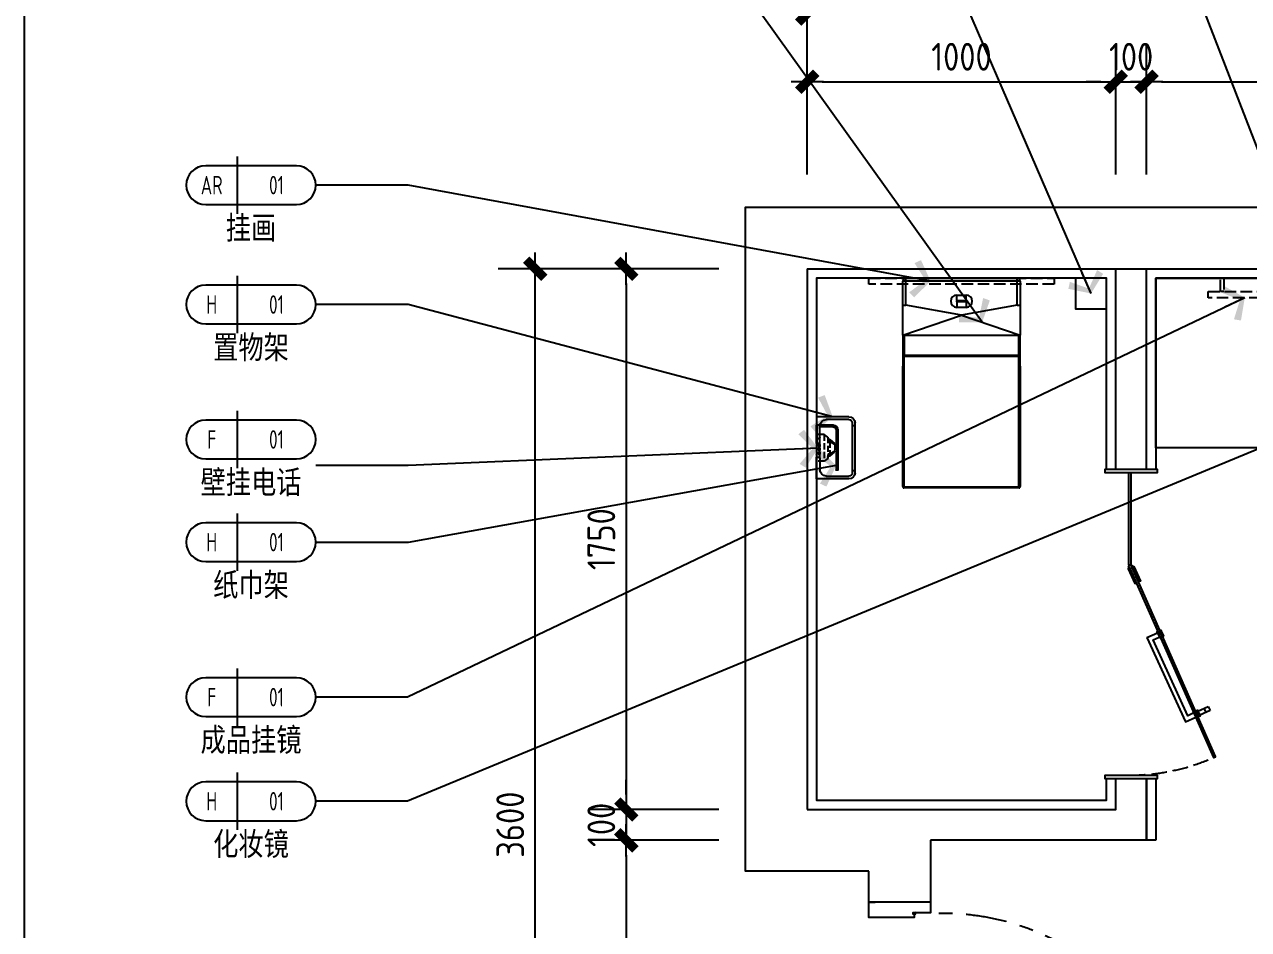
# Model space of a CAD drawing. Extents: x 220391 to 385981, y 332279 to 483868.
# Drawn here: x 243996 to 247964, y 448230 to 451162 of the extents above; entities that cross this region are included whole.
import ezdxf
from ezdxf.enums import TextEntityAlignment as Align

# ---------------------------------------------------------------- set-up
doc = ezdxf.new("R2010")
doc.units = 0
doc.header["$MEASUREMENT"] = 0
for name, pattern in [('DASH', [0.35, 0.25, -0.1]), ('DOM-虚线', [0.35, 0.25, -0.1]), ('DOM-门开启线', [0.666666, 0.333333, -0.111111, 0.111111, -0.111111]), ('家具平面底图$0$DOM-虚线', [0.35, 0.25, -0.1])]:
    doc.linetypes.add(name, pattern=pattern)
for name, color, linetype in [('0-索引文字', 50, 'Continuous'), ('A-门(0.18)-DOM', 60, 'Continuous'), ('A-门套(0.18)-DOM', 60, 'Continuous'), ('F-洁具-DOM', 1, 'Continuous'), ('墙体', 4, 'Continuous')]:
    doc.layers.add(name, color=color, linetype=linetype)
doc.styles.add('DOM-romans.shx', font='dim.shx')
doc.styles.add('st', font='', dxfattribs={"width": 0.7})
doc.styles.get('st').set_extended_font_data('SimSun')
doc.dimstyles.new('DOM_DIM_1 80', dxfattribs={"dimscale": 60, "dimtxt": 1.5, "dimasz": 0.8, "dimexe": 2, "dimexo": 1.5, "dimgap": 0.6, "dimtad": 1, "dimdec": 0, "dimrnd": 5, "dimzin": 12, "dimdsep": 46, "dimtxsty": 'DOM-romans.shx', "dimblk": 'DOM_Dimension_Tick', "dimcen": 0.125, "dimclrd": 44, "dimclre": 44, "dimclrt": 50, "dimadec": 0, "dimazin": 0, "dimtfac": 1, "dimtdec": 0, "dimtix": 1, "dimtmove": 2, "dimatfit": 3, "dimldrblk": 'DOM_Leader_Arrow', "dimfxl": 0, "dimtvp": 1, "dimtolj": 1, "dimtzin": 0, "dimarcsym": 0})

# ---------------------------------------------------------------- blocks, each defined once
blk = doc.blocks.new('ehrhhh')
at = {"color": 0}
blk.add_lwpolyline([(292356.6, 474869.8), (315961.1, 474869.8), (315961.1, 466871.5), (292356.6, 466871.5)], close=True, dxfattribs=at)
blk = doc.blocks.new('家具平面底图$0$A$C591D7FFC')
at = {"linetype": '家具平面底图$0$DOM-虚线', "ltscale": 150}
blk.add_lwpolyline([(300, -20), (-300, -20), (-300, 0), (300, 0)], close=True, dxfattribs=at)
blk = doc.blocks.new('家具平面底图$0$A$C619B377B')
at = {"linetype": 'Continuous'}
for p, q in [((-180, 0), (180, 0)), ((-190, -185.2), (-190, -10)), ((190, -10), (190, -185.2)), ((-189.5, -186.2), (-190, -185.2)), ((-189.5, -676), (-189.5, -186.1)), ((-184.5, -185.2), (184.5, -185.2)), ((189.5, -186.2), (190, -185.2)), ((189.5, -186.1), (189.5, -676)), ((189.5, -254), (-189.5, -254)), ((185.5, -680), (-185.5, -680))]:
    blk.add_line(p, q, dxfattribs=at)
at = {"color": 8, "linetype": 'Continuous'}
for p, q in [((-180, -88.3), (-180, 0)), ((180, -88.3), (180, 0)), ((190, -10), (-190, -10)), ((-15, -55), (15, -55)), ((-15, -73), (-15, -55)), ((-15, -73), (15, -73)), ((15, -77), (-15, -77)), ((-15, -77), (-15, -95)), ((15, -73), (15, -55)), ((15, -77), (15, -95)), ((0, -120), (-180, -88.3)), ((15, -95), (-15, -95)), ((180, -88.3), (0, -120)), ((-190, -185.2), (0, -120)), ((0, -120), (190, -185.2)), ((-184.5, -250), (-184.5, -185.2)), ((184.5, -185.2), (184.5, -250)), ((-185.5, -250), (185.5, -250)), ((-185.5, -680), (-185.5, -250)), ((185.5, -680), (185.5, -250)), ((-189.5, -285), (-190, -285)), ((-190, -675), (-190, -285)), ((190, -285), (189.5, -285)), ((190, -285), (190, -675)), ((-190, -675), (-189.5, -675)), ((-189.5, -676), (189.5, -676)), ((-188.7, -679.1), (-188.4, -678.8)), ((188.4, -678.8), (188.7, -679.1)), ((189.9, -675), (190, -675))]:
    blk.add_line(p, q, dxfattribs=at)
at = {"linetype": 'Continuous'}
for centre, radius, start, end in [((-180, -10), 10, 90, 180), ((-185.5, -676), 4, 180, 270), ((185.5, -676), 4, 270, 0)]:
    blk.add_arc(centre, radius, start, end, dxfattribs=at)
at = {"color": 8, "linetype": 'Continuous'}
for centre, radius, start, end in [((180, -10), 10, 0, 90), ((-15, -75), 20, 90, 270), ((-15, -75), 2, 90, 270), ((15, -75), 20, 270, 90), ((15, -75), 2, 270, 90), ((-185.5, -254), 4, 90, 180), ((185.5, -254), 4, 0, 90), ((-185, -285), 5, 155.1791, 180), ((185, -285), 5, 0, 24.7583), ((-185, -675), 5, 180, 217.3553), ((-175, -674.8), 14.5, 191.2565, 193.3174), ((-175.6, -674.9), 13.9, 193.3081, 196.9705), ((-186.9, -676.4), 3.26, 232.0237, 236.5582), ((-183.6, -663.5), 16.5, 252.0625, 255.3707), ((-183.5, -662.9), 17.1, 255.3597, 256.5632), ((183.5, -662.9), 17.1, 283.4368, 284.6403), ((183.6, -663.5), 16.5, 284.6293, 287.9375), ((186.9, -676.4), 3.26, 303.4418, 307.9763), ((175.6, -674.9), 13.9, 343.0295, 346.6919), ((185, -675), 5, 322.6233, 0), ((175, -674.8), 14.5, 346.6826, 348.7435)]:
    blk.add_arc(centre, radius, start, end, dxfattribs=at)
at = {"color": 8, "linetype": 'Continuous', "extrusion": (0, 0, -1)}
for centre, major_axis, start_param, end_param in [((-180, -90.9), (9.99, -1.89), 3.092725, 4.663521), ((180, -90.9), (9.99, 1.89), -1.521928, 0.048868)]:
    blk.add_ellipse(centre, major_axis=major_axis, ratio=0.25825, start_param=start_param, end_param=end_param, dxfattribs=at)
at = {"linetype": 'Continuous', "extrusion": (0, 0, -1)}
for centre, start_param, end_param in [((-184.5, -186.1), 3.145147, 4.712389), ((184.5, -186.1), 4.712389, 6.279631)]:
    blk.add_ellipse(centre, major_axis=(5, 0), ratio=0.176327, start_param=start_param, end_param=end_param, dxfattribs=at)
at = {"layer": 'F-洁具-DOM'}
blk.add_blockref('家具平面底图$0$A$C591D7FFC', (0, 0), dxfattribs=at)
blk = doc.blocks.new('家具平面底图$0$dfsggag')
at = {"color": 8, "linetype": '家具平面底图$0$DOM-虚线', "ltscale": 80}
for p, q in [((-27, 43.6), (-12.7, 59.3)), ((-27, 43.6), (-20.4, 42.7)), ((-27, 43.6), (-27, 36.8)), ((-11.1, 59.3), (-20.4, 42.7)), ((-20.4, 42.7), (20.4, 42.7)), ((-20.4, 42.7), (-20.4, 36.8)), ((-12.7, 59.3), (12.7, 59.3)), ((11.1, 59.3), (20.4, 42.7)), ((27, 43.6), (12.7, 59.3)), ((27, 43.6), (20.4, 42.7)), ((20.4, 42.7), (20.4, 36.8)), ((27, 43.6), (27, 36.8)), ((-34.9, 36.8), (-42.9, 25.1)), ((-42.9, 25.1), (-42.9, 0)), ((-42.9, 25.1), (42.9, 25.1)), ((-42.9, 0), (42.9, 0)), ((-34.9, 36.8), (34.9, 36.8)), ((34.9, 36.8), (42.9, 25.1)), ((42.9, 25.1), (42.9, 0))]:
    blk.add_line(p, q, dxfattribs=at)
for points in [[(-11.3, 11.2), (-4.7, 11.2), (-4.7, 5.1), (-11.3, 5.1)], [(1.2, 11.2), (7.8, 11.2), (7.8, 5.1), (1.2, 5.1)], [(13.6, 11.2), (20.2, 11.2), (20.2, 5.1), (13.6, 5.1)]]:
    blk.add_lwpolyline(points, close=True, dxfattribs=at)
blk = doc.blocks.new('家具平面底图$0$A$C08F94FB0')
at = {"linetype": 'Continuous'}
for p, q in [((-100.5, 0), (-30.5, 0)), ((-100.5, -105), (-100.5, 0)), ((-30.5, 0), (-30.5, -7)), ((100.5, 0), (30.5, 0)), ((100.5, -105), (100.5, 0)), ((-0.5, -125), (-80.5, -125)), ((80.5, -125), (-0.5, -125))]:
    blk.add_line(p, q, dxfattribs=at)
at = {"color": 8, "linetype": 'Continuous'}
for p, q in [((-30.5, 0), (30.5, 0)), ((-91.5, -105), (-91.5, -31)), ((-0.5, -11), (-71.5, -11)), ((34.5, -11), (-36.3, -11)), ((30.5, 0), (30.5, -7)), ((34.5, -11), (71.5, -11)), ((91.5, -31), (91.5, -105)), ((-80.5, -116), (-0.5, -116)), ((-0.5, -116), (80.5, -116))]:
    blk.add_line(p, q, dxfattribs=at)
at = {"color": 8}
for p, q in [((-72.1, -116), (-72.1, -125)), ((73.5, -116), (73.5, -125))]:
    blk.add_line(p, q, dxfattribs=at)
at = {"color": 8, "linetype": 'Continuous'}
for centre, radius, start, end in [((-71.5, -31), 20, 90, 180), ((34.5, -7), 4, 180, 270), ((71.5, -31), 20, 0, 90), ((-80.5, -105), 11, 180, 270), ((80.5, -105), 11, 270, 0)]:
    blk.add_arc(centre, radius, start, end, dxfattribs=at)
at = {"linetype": 'Continuous'}
for centre, radius, start, end in [((-34.5, -7), 4, 270, 0), ((-80.5, -105), 20, 180, 270), ((80.5, -105), 20, 270, 0)]:
    blk.add_arc(centre, radius, start, end, dxfattribs=at)
blk = doc.blocks.new('家具平面底图$0$A$C2B4824DF')
for p, q in [((63.5, -57), (63.5, 72.7)), ((69.2, 73), (63.8, 73)), ((69.5, -57), (69.5, 72.7)), ((0, -13.5), (0, -72.5)), ((9.5, -13), (0.5, -13)), ((10, -73), (10, -13.5)), ((0.5, -73), (9.5, -73)), ((53.5, -67), (10, -67)), ((10, -73), (53.5, -73))]:
    blk.add_line(p, q)
at = {"color": 250}
for p, q in [((69.5, 69), (63.5, 69)), ((69.5, 66.2), (63.5, 66.2)), ((69.5, 62.1), (63.5, 62.1)), ((63.8, -57), (63.8, 73)), ((63.8, 65.9), (69.2, 65.9)), ((69.2, 64.9), (63.8, 64.9)), ((69.2, -57), (69.2, 73)), ((10, -13.5), (0, -13.5)), ((0.5, -73), (0.5, -13)), ((9.5, -73), (9.5, -13)), ((10, -72.5), (0, -72.5)), ((53.5, -67.3), (10, -67.3)), ((10, -72.7), (53.5, -72.7)), ((53.5, -67.3), (53.5, -67)), ((53.5, -72.7), (53.5, -73)), ((69.5, -47.1), (63.5, -47.1)), ((69.5, -51.2), (63.5, -51.2)), ((63.8, -57), (63.5, -57)), ((69.2, -49.9), (63.8, -49.9)), ((69.2, -50.9), (63.8, -50.9)), ((69.2, -57), (69.5, -57))]:
    blk.add_line(p, q, dxfattribs=at)
for centre, radius, start, end in [((63.8, 72.7), 0.3, 90, 180), ((69.2, 72.7), 0.3, 0, 90), ((0.5, -13.5), 0.5, 90, 180), ((9.5, -13.5), 0.5, 0, 90), ((0.5, -72.5), 0.5, 180, 270), ((9.5, -72.5), 0.5, 270, 342.3099), ((53.5, -57), 16, 270, 0), ((53.5, -57), 10, 270, 0)]:
    blk.add_arc(centre, radius, start, end)
for radius in [15.7, 10.3]:
    blk.add_arc((53.5, -57), radius, 270, 0, dxfattribs=at)
for points, start_tangent, end_tangent in [([(63.5, 66.2), (63.5, 66.1), (63.6, 66), (63.7, 65.9), (63.8, 65.9)], (0, -1), (1, 0)), ([(63.5, 65.2), (63.5, 65.1), (63.6, 65), (63.7, 64.9), (63.8, 64.9)], (0, -1), (1, 0)), ([(69.2, 65.9), (69.3, 65.9), (69.4, 66), (69.5, 66.1), (69.5, 66.2)], (1, 0), (0, 1)), ([(69.5, 65.2), (69.5, 65.1), (69.4, 65), (69.3, 64.9), (69.2, 64.9)], (0, -1), (-1, 0)), ([(63.5, -50.2), (63.5, -50.1), (63.6, -50), (63.7, -49.9), (63.8, -49.9)], (0, 1), (1, 0)), ([(63.8, -50.9), (63.7, -50.9), (63.6, -51), (63.5, -51.1), (63.5, -51.2)], (-1, 0), (0, -1)), ([(69.5, -50.2), (69.5, -50.1), (69.4, -50), (69.3, -49.9), (69.2, -49.9)], (0, 1), (-1, 0)), ([(69.5, -51.2), (69.5, -51.1), (69.4, -51), (69.3, -50.9), (69.2, -50.9)], (0, 1), (-1, 0))]:
    blk.add_spline(points, degree=3, dxfattribs=dict(at, start_tangent=start_tangent, end_tangent=end_tangent))
blk = doc.blocks.new('dfsgag')
at = {"layer": 'F-洁具-DOM', "color": 8, "linetype": 'DOM-虚线', "ltscale": 150}
blk.add_line((-350, 0), (350, 0), dxfattribs=at)
for points in [[(-360, 0), (-350, 0), (-350, -43.5), (-360, -43.5)], [(360, 0), (350, 0), (350, -43.5), (360, -43.5)], [(-400, -43.5), (-400, -63.5), (400, -63.5), (400, -43.5)]]:
    blk.add_lwpolyline(points, close=True, dxfattribs=at)
blk = doc.blocks.new('A$C63b4bbc5')
at = {"color": 1}
for p, q in [((-8, 682), (-8, 981.5)), ((-8, 981.5), (0, 981.5)), ((0, 682), (0, 981.5)), ((-8, 682), (-7, 681)), ((-1, 681), (-7, 681)), ((0, 682), (-1, 681))]:
    blk.add_line(p, q, dxfattribs=at)
at = {"color": 8}
for p, q in [((216, 208.6), (249.7, 224)), ((255.9, 210.3), (222.2, 195)), ((236, 217.8), (242.3, 204.1)), ((249.7, 224), (255.9, 210.3))]:
    blk.add_line(p, q, dxfattribs=at)
for points in [[(-4.4, 669.3), (-8.5, 678.4), (0.6, 682.6), (4.7, 673.5)], [(25.5, 628), (2.7, 678), (4.5, 678.9), (8.5, 677.4), (30, 630.1)], [(16.4, 623.8), (-6.4, 673.9), (-8.3, 673.1), (-9.7, 669.1), (11.8, 621.8)]]:
    blk.add_lwpolyline(points, close=True, dxfattribs=at)
at = {"color": 1}
blk.add_lwpolyline([(-2.5, 670.2), (-3, 668.8), (266.6, 58.7), (267.9, 58.2), (273.3, 60.7), (273.8, 62), (4.2, 672.2), (2.9, 672.6)], close=True, dxfattribs=at)
at = {"color": 8}
for points in [[(51.4, 446.8), (85.1, 462.1)], [(51.4, 446.8), (175.8, 173.8), (209.5, 189.2)], [(203.3, 202.8), (183.3, 193.7), (71.3, 439.4), (91.3, 448.5)], [(94, 449.7), (87.8, 463.4), (86.5, 466.1), (83.8, 464.9), (85.1, 462.1)], [(85.1, 462.1), (92.5, 445.8), (95.3, 447), (94, 449.7)], [(101.3, 453.1), (95.1, 466.7), (93.8, 469.4), (96.6, 470.7), (97.8, 467.9)], [(97.8, 467.9), (105.3, 451.6), (102.5, 450.3), (101.3, 453.1)], [(212.2, 190.4), (206, 204.1), (204.8, 206.8), (202, 205.5), (203.3, 202.8)], [(203.3, 202.8), (210.7, 186.4), (213.5, 187.7), (212.2, 190.4)], [(219.5, 193.7), (213.3, 207.4), (212, 210.1), (214.8, 211.4), (216, 208.6)], [(216, 208.6), (223.5, 192.2), (220.8, 191), (219.5, 193.7)]]:
    blk.add_lwpolyline(points, dxfattribs=at)
at = {"color": 8, "linetype": 'DASH', "ltscale": 200}
blk.add_arc((-4.7, 678.5), 677.5, 270.062, 293.979, dxfattribs=at)
blk = doc.blocks.new('A$Ce5e56844')
at = {"layer": 'A-门(0.18)-DOM'}
h = blk.add_hatch(dxfattribs=at)
h.set_pattern_fill('ANSI37', color=250, scale=8.333333, angle=270, style=0)
h.set_pattern_definition([(315, (42530.9236, 241286.5118), (0.7365695637, 0.7365695637), []), (45, (42530.9236, 241286.5118), (-0.7365695637, 0.7365695637), [])])
edge = h.paths.add_edge_path()
edge.add_line((-53.6, 863.9), (-54.5, 863.9))
edge.add_line((-54.5, 863.9), (-53.6, 864.8))
edge.add_arc((-53.8, 865), 0.208, 315, 495)
edge.add_line((-53.9, 865.1), (-55.1, 863.9))
edge.add_line((-55.1, 863.9), (-55.8, 863.9))
edge.add_line((-55.8, 863.9), (-54.9, 864.8))
edge.add_arc((-55, 865), 0.208, 315, 495)
edge.add_line((-55.2, 865.1), (-56.4, 863.9))
edge.add_line((-56.4, 863.9), (-57, 863.9))
edge.add_line((-57, 863.9), (-56.1, 864.8))
edge.add_arc((-56.3, 865), 0.208, 315, 495)
edge.add_line((-56.4, 865.1), (-57.6, 863.9))
edge.add_line((-57.6, 863.9), (-57.8, 863.9))
edge.add_line((-57.8, 863.9), (-57.8, 863.1))
edge.add_line((-57.8, 863.1), (-57.6, 863.1))
edge.add_line((-57.6, 863.1), (-56.4, 861.9))
edge.add_arc((-56.3, 862.1), 0.208, 225, 302.0278)
edge.add_arc((-56.3, 862.1), 0.208, 302.0278, 374.0362)
edge.add_arc((-56.3, 862.1), 0.208, 374.0362, 405)
edge.add_line((-56.1, 862.2), (-57, 863.1))
edge.add_line((-57, 863.1), (-56.4, 863.1))
edge.add_line((-56.4, 863.1), (-55.2, 861.9))
edge.add_arc((-55, 862.1), 0.208, 225, 302.0278)
edge.add_arc((-55, 862.1), 0.208, 302.0278, 374.0362)
edge.add_arc((-55, 862.1), 0.208, 374.0362, 405)
edge.add_line((-54.9, 862.2), (-55.8, 863.1))
edge.add_line((-55.8, 863.1), (-55.1, 863.1))
edge.add_line((-55.1, 863.1), (-53.9, 861.9))
edge.add_arc((-53.8, 862.1), 0.208, 225, 302.0278)
edge.add_arc((-53.8, 862.1), 0.208, 302.0278, 374.0362)
edge.add_arc((-53.8, 862.1), 0.208, 374.0362, 405)
edge.add_line((-53.6, 862.2), (-54.5, 863.1))
edge.add_line((-54.5, 863.1), (-53.6, 863.1))
edge.add_arc((-51.1, 863.5), 2.5, 189.5941, 530.4059)
edge = h.paths.add_edge_path(flags=16)
edge.add_arc((-51.1, 863.5), 1.67, 90, 450)
h = blk.add_hatch(dxfattribs=at)
h.set_pattern_fill('ANSI37', color=250, scale=8.333333, angle=270, style=0)
h.set_pattern_definition([(315, (42530.7728, 241336.4895), (0.7365695637, 0.7365695637), []), (45, (42530.7728, 241336.4895), (-0.7365695637, 0.7365695637), [])])
edge = h.paths.add_edge_path()
edge.add_line((-53.8, 36.1), (-54.7, 36.1))
edge.add_line((-54.7, 36.1), (-53.8, 35.2))
edge.add_arc((-53.9, 35.1), 0.208, -135, 45, ccw=False)
edge.add_line((-54.1, 34.9), (-55.3, 36.1))
edge.add_line((-55.3, 36.1), (-55.9, 36.1))
edge.add_line((-55.9, 36.1), (-55, 35.2))
edge.add_arc((-55.2, 35.1), 0.208, -135, 45, ccw=False)
edge.add_line((-55.3, 34.9), (-56.5, 36.1))
edge.add_line((-56.5, 36.1), (-57.2, 36.1))
edge.add_line((-57.2, 36.1), (-56.3, 35.2))
edge.add_arc((-56.4, 35.1), 0.208, -135, 45, ccw=False)
edge.add_line((-56.6, 34.9), (-57.8, 36.1))
edge.add_line((-57.8, 36.1), (-58, 36.1))
edge.add_line((-58, 36.1), (-58, 36.9))
edge.add_line((-58, 36.9), (-57.8, 36.9))
edge.add_line((-57.8, 36.9), (-56.6, 38.1))
edge.add_arc((-56.4, 37.9), 0.208, 57.9722, 135, ccw=False)
edge.add_arc((-56.4, 37.9), 0.208, -14.0362, 57.9722, ccw=False)
edge.add_arc((-56.4, 37.9), 0.208, -45, -14.0362, ccw=False)
edge.add_line((-56.3, 37.8), (-57.2, 36.9))
edge.add_line((-57.2, 36.9), (-56.5, 36.9))
edge.add_line((-56.5, 36.9), (-55.3, 38.1))
edge.add_arc((-55.2, 37.9), 0.208, 57.9722, 135, ccw=False)
edge.add_arc((-55.2, 37.9), 0.208, -14.0362, 57.9722, ccw=False)
edge.add_arc((-55.2, 37.9), 0.208, -45, -14.0362, ccw=False)
edge.add_line((-55, 37.8), (-55.9, 36.9))
edge.add_line((-55.9, 36.9), (-55.3, 36.9))
edge.add_line((-55.3, 36.9), (-54.1, 38.1))
edge.add_arc((-53.9, 37.9), 0.208, 57.9722, 135, ccw=False)
edge.add_arc((-53.9, 37.9), 0.208, -14.0362, 57.9722, ccw=False)
edge.add_arc((-53.9, 37.9), 0.208, -45, -14.0362, ccw=False)
edge.add_line((-53.8, 37.8), (-54.7, 36.9))
edge.add_line((-54.7, 36.9), (-53.8, 36.9))
edge.add_arc((-51.3, 36.5), 2.5, -170.4059, 170.4059, ccw=False)
edge = h.paths.add_edge_path(flags=16)
edge.add_arc((-51.3, 36.5), 1.67, -90, 270, ccw=False)
at = {"layer": 'A-门(0.18)-DOM', "color": 250}
for p, q in [((-57.8, 863.9), (-57.8, 863.1)), ((-57.6, 863.9), (-57.8, 863.9)), ((-57.6, 863.1), (-57.8, 863.1)), ((-57.6, 863.9), (-56.4, 865.1)), ((-57.6, 863.1), (-56.4, 861.9)), ((-57, 863.9), (-56.1, 864.8)), ((-56.4, 863.9), (-57, 863.9)), ((-57, 863.1), (-56.1, 862.2)), ((-56.4, 863.1), (-57, 863.1)), ((-56.4, 863.9), (-55.2, 865.1)), ((-56.4, 863.1), (-55.2, 861.9)), ((-55.8, 863.9), (-54.9, 864.8)), ((-55.1, 863.9), (-55.8, 863.9)), ((-55.8, 863.1), (-54.9, 862.2)), ((-55.1, 863.1), (-55.8, 863.1)), ((-55.1, 863.9), (-53.9, 865.1)), ((-55.1, 863.1), (-53.9, 861.9)), ((-54.5, 863.9), (-53.6, 864.8)), ((-53.6, 863.9, 0), (-54.5, 863.9)), ((-53.6, 863.1, 0), (-54.5, 863.1)), ((-54.5, 863.1), (-53.6, 862.2)), ((8, 82.5), (8, 42.3)), ((10, 82.5), (8, 82.5)), ((10, 82.5), (10, 41.4)), ((6.5, 45.5, 0), (6.5, 27.5, 0)), ((10, 77.5), (8, 76.5)), ((10, 71.5), (8, 72.5)), ((10, 65.4), (8, 64.4)), ((10, 59.4), (8, 60.4)), ((8, 43), (10, 43)), ((-58, 36.1), (-58, 36.9)), ((-57.8, 36.9), (-58, 36.9)), ((-57.8, 36.1), (-58, 36.1)), ((-57.8, 36.9), (-56.6, 38.1)), ((-57.8, 36.1), (-56.6, 34.9)), ((-57.2, 36.9), (-56.3, 37.8)), ((-56.5, 36.9), (-57.2, 36.9)), ((-57.2, 36.1), (-56.3, 35.2)), ((-56.5, 36.1), (-57.2, 36.1)), ((-56.5, 36.9), (-55.3, 38.1)), ((-56.5, 36.1), (-55.3, 34.9)), ((-55.9, 36.9), (-55, 37.8)), ((-55.3, 36.9), (-55.9, 36.9)), ((-55.3, 36.1), (-55.9, 36.1)), ((-55.9, 36.1), (-55, 35.2)), ((-55.3, 36.9), (-54.1, 38.1)), ((-55.3, 36.1), (-54.1, 34.9)), ((-54.7, 36.9), (-53.8, 37.8)), ((-53.8, 36.9, 0), (-54.7, 36.9)), ((-53.8, 36.1, 0), (-54.7, 36.1)), ((-54.7, 36.1), (-53.8, 35.2)), ((-39.5, 35), (0.7, 35)), ((-39.5, 35), (-39.5, 33)), ((-39.5, 33), (1.6, 33)), ((-34.5, 33), (-33.5, 35)), ((-28.5, 33), (-29.5, 35)), ((-22.4, 33), (-21.4, 35)), ((-16.4, 33), (-17.4, 35)), ((15.5, 36.5, 0), (-2.5, 36.5, 0)), ((0, 33), (0, 35))]:
    blk.add_line(p, q, dxfattribs=at)
at = {"layer": 'A-门(0.18)-DOM', "color": 8, "linetype": 'DASH', "lineweight": 9, "ltscale": 200}
for p, q in [((665.4, 135.4), (665.4, 150.2)), ((665.4, 150.2), (751.6, 150.2)), ((665.4, 135.4), (736.9, 135.4)), ((746.9, 106.6), (746.9, 125.4)), ((761.6, 140.2), (761.6, 135.4)), ((761.6, 140.2), (761.6, 106.6)), ((761.6, 106.6), (746.9, 106.6)), ((665.4, 0.6), (665.4, -14.2)), ((665.4, 0.6), (736.9, 0.6)), ((761.6, 29.4), (746.9, 29.4)), ((746.9, 29.4), (746.9, 10.6)), ((761.6, -4.2), (761.6, 29.4)), ((761.6, -4.2), (761.6, 0.6)), ((665.4, -14.2), (751.6, -14.2))]:
    blk.add_line(p, q, dxfattribs=at)
at = {"layer": 'A-门(0.18)-DOM', "color": 8, "linetype": 'DASH', "lineweight": 9, "ltscale": 100}
for p, q in [((433, 94.2), (435.8, 96.4)), ((433, 94.2), (433, 93)), ((433, 94.2), (457, 94.2)), ((433, 93), (457, 93)), ((435.8, 96.4), (454.2, 96.4)), ((435.8, 88.9), (435.8, 93)), ((435.8, 88.9), (454.2, 88.9)), ((435.8, 81), (435.8, 43)), ((435.8, 81), (454.2, 81)), ((439, 88.9), (439, 81)), ((451, 88.9), (451, 81)), ((454.2, 96.4), (457, 94.2)), ((454.2, 88.9), (454.2, 93)), ((454.2, 81), (454.2, 43)), ((457, 94.2), (457, 93)), ((433, 43), (457, 43)), ((433, 40.6), (433, 43)), ((433, 40.6), (457, 40.6)), ((457, 40.6), (457, 43))]:
    blk.add_line(p, q, dxfattribs=at)
at = {"layer": 'A-门(0.18)-DOM', "color": 1}
blk.add_lwpolyline([(837, 43), (8, 43), (8, 93), (837, 93)], close=True, dxfattribs=at)
at = {"layer": 'A-门(0.18)-DOM', "color": 8, "linetype": 'DASH', "lineweight": 9, "ltscale": 200}
for points in [[(785, 93), (725, 93), (725, 103), (785, 103)], [(771.2, 103), (736.8, 103), (736.8, 106.6), (771.2, 106.6)], [(785, 43), (725, 43), (725, 33), (785, 33)], [(771.2, 33), (736.8, 33), (736.8, 29.4), (771.2, 29.4)]]:
    blk.add_lwpolyline(points, close=True, dxfattribs=at)
at = {"layer": 'A-门(0.18)-DOM', "color": 250}
for centre, radius in [((-51.1, 863.5, 0), 1.67), ((6.5, 36.5), 6), ((6.5, 36.5), 5), ((-51.3, 36.5, 0), 1.67)]:
    blk.add_circle(centre, radius, dxfattribs=at)
for centre, radius, start, end in [((-56.3, 865), 0.208, 315, 135), ((-56.3, 862.1), 0.208, 225, 45), ((-55, 865), 0.208, 315, 135), ((-55, 862.1), 0.208, 225, 45), ((-53.8, 865), 0.208, 315, 135), ((-53.8, 862.1), 0.208, 225, 45), ((-51.1, 863.5, 0), 2.5, 189.5941, 170.4059), ((-56.4, 37.9), 0.208, 315, 135), ((-56.4, 35.1), 0.208, 225, 45), ((-55.2, 37.9), 0.208, 315, 135), ((-55.2, 35.1), 0.208, 225, 45), ((-53.9, 37.9), 0.208, 315, 135), ((-53.9, 35.1), 0.208, 225, 45), ((-51.3, 36.5, 0), 2.5, 189.5941, 170.4059)]:
    blk.add_arc(centre, radius, start, end, dxfattribs=at)
at = {"layer": 'A-门(0.18)-DOM', "color": 250, "linetype": 'DOM-门开启线', "ltscale": 400}
blk.add_arc((40.8, 66.5, 0), 796.6, 358.3103, 92.9233, dxfattribs=at)
at = {"layer": 'A-门(0.18)-DOM', "color": 8, "linetype": 'DASH', "lineweight": 9, "ltscale": 200}
for centre, start, end in [((736.9, 125.4), 0, 90), ((751.6, 140.2), 0, 90), ((736.9, 10.6), 270, 0), ((751.6, -4.2), 270, 0)]:
    blk.add_arc(centre, 10, start, end, dxfattribs=at)
at = {"layer": 'A-门套(0.18)-DOM', "color": 1}
for points in [[(0.2, 900), (0.2, 865), (-57.8, 865), (-57.8, 865), (-57.8, 865), (-57.8, 862), (-52.8, 862), (-52.8, 850), (-199.8, 850), (-199.8, 900), (-179.8, 900)], [(0, 0), (0, 35), (-58, 35), (-58, 35), (-58, 35), (-58, 38), (-53, 38), (-53, 50), (-200, 50), (-200, 0), (-180, 0)]]:
    blk.add_lwpolyline(points, dxfattribs=at)
blk = doc.blocks.new('DOM_Dimension_Tick')
at = {"color": 0, "linetype": 'ByBlock'}
for p, q in [((-1.091, 0), (0, 0)), ((0, 0), (1.091, 0))]:
    blk.add_line(p, q, dxfattribs=at)
at = {"color": 0, "linetype": 'Continuous', "const_width": 0.608}
blk.add_lwpolyline([(-0.61, -0.61), (0.61, 0.61)], dxfattribs=at)
blk = doc.blocks.new('*D899')
at = {"color": 44, "lineweight": -2, "transparency": 16777216}
for p, q in [((246533.7, 450676.9), (246533.7, 451096.9)), ((247533.7, 450676.9), (247533.7, 451096.9)), ((246581.7, 450976.9), (247485.7, 450976.9))]:
    blk.add_line(p, q, dxfattribs=at)
at = {"layer": 'Defpoints', "color": 0, "transparency": 16777216}
for p in [(247533.7, 450976.9), (246533.7, 450370.9), (247533.7, 450370.9)]:
    blk.add_point(p, dxfattribs=at)
at = {"color": 44, "lineweight": -2, "transparency": 16777216, "xscale": 48, "yscale": 48, "zscale": 48, "rotation": 180}
blk.add_blockref('DOM_Dimension_Tick', (246533.7, 450976.9), dxfattribs=at)
at = {"color": 44, "lineweight": -2, "transparency": 16777216, "xscale": 48, "yscale": 48, "zscale": 48}
blk.add_blockref('DOM_Dimension_Tick', (247533.7, 450976.9), dxfattribs=at)
at = {"color": 50, "transparency": 16777216, "insert": (247033.7, 451057.9), "char_height": 90, "attachment_point": 5, "style": 'DOM-romans.shx'}
blk.add_mtext('\\A1;1000', dxfattribs=at)
blk = doc.blocks.new('DOM_Leader_Arrow')
at = {"color": 0, "linetype": 'ByBlock'}
blk.add_line((0, 0), (-1.5, 0), dxfattribs=at)
for points in [[(-1.288, 1.003), (-0.895, 1.278), (-0.36, 0), (0, 0)], [(-1.288, -1.003), (-0.895, -1.278), (-0.36, 0), (0, 0)]]:
    blk.add_solid(points, dxfattribs=at)
blk = doc.blocks.new('*D900')
at = {"color": 44, "lineweight": -2, "transparency": 16777216}
for p, q in [((247533.7, 450676.9), (247533.7, 451096.9)), ((247633.7, 450676.9), (247633.7, 451096.9)), ((247485.7, 450976.9), (247437.7, 450976.9)), ((247533.7, 450976.9), (247633.7, 450976.9)), ((247681.7, 450976.9), (247729.7, 450976.9))]:
    blk.add_line(p, q, dxfattribs=at)
at = {"layer": 'Defpoints', "color": 0, "transparency": 16777216}
for p in [(247633.7, 450976.9), (247533.7, 450370.9), (247633.7, 450370.9)]:
    blk.add_point(p, dxfattribs=at)
at = {"color": 44, "lineweight": -2, "transparency": 16777216, "xscale": 48, "yscale": 48, "zscale": 48}
blk.add_blockref('DOM_Dimension_Tick', (247533.7, 450976.9), dxfattribs=at)
at = {"color": 44, "lineweight": -2, "transparency": 16777216, "xscale": 48, "yscale": 48, "zscale": 48, "rotation": 180}
blk.add_blockref('DOM_Dimension_Tick', (247633.7, 450976.9), dxfattribs=at)
at = {"color": 50, "transparency": 16777216, "insert": (247583.7, 451057.9), "char_height": 90, "attachment_point": 5, "style": 'DOM-romans.shx'}
blk.add_mtext('\\A1;100', dxfattribs=at)
blk = doc.blocks.new('*D901')
at = {"color": 44, "lineweight": -2, "transparency": 16777216}
for p, q in [((247633.7, 450676.9), (247633.7, 451096.9)), ((248833.7, 450676.9), (248833.7, 451096.9)), ((247681.7, 450976.9), (248785.7, 450976.9))]:
    blk.add_line(p, q, dxfattribs=at)
at = {"layer": 'Defpoints', "color": 0, "transparency": 16777216}
for p in [(248833.7, 450976.9), (247633.7, 450370.9), (248833.7, 450370.9)]:
    blk.add_point(p, dxfattribs=at)
at = {"color": 44, "lineweight": -2, "transparency": 16777216, "xscale": 48, "yscale": 48, "zscale": 48, "rotation": 180}
blk.add_blockref('DOM_Dimension_Tick', (247633.7, 450976.9), dxfattribs=at)
at = {"color": 44, "lineweight": -2, "transparency": 16777216, "xscale": 48, "yscale": 48, "zscale": 48}
blk.add_blockref('DOM_Dimension_Tick', (248833.7, 450976.9), dxfattribs=at)
at = {"color": 50, "transparency": 16777216, "insert": (248233.7, 451057.9), "char_height": 90, "attachment_point": 5, "style": 'DOM-romans.shx'}
blk.add_mtext('\\A1;1200', dxfattribs=at)
blk = doc.blocks.new('*D912')
at = {"color": 44, "lineweight": -2, "transparency": 16777216}
for p, q in [((246533.7, 450897.8), (246533.7, 451317.8)), ((253835, 450897.8), (253835, 451317.8)), ((246581.7, 451197.8), (253787, 451197.8))]:
    blk.add_line(p, q, dxfattribs=at)
at = {"layer": 'Defpoints', "color": 0, "transparency": 16777216}
for p in [(253835, 451197.8), (246533.7, 450798.8), (253835, 450798.8)]:
    blk.add_point(p, dxfattribs=at)
at = {"color": 44, "lineweight": -2, "transparency": 16777216, "xscale": 48, "yscale": 48, "zscale": 48, "rotation": 180}
blk.add_blockref('DOM_Dimension_Tick', (246533.7, 451197.8), dxfattribs=at)
at = {"color": 44, "lineweight": -2, "transparency": 16777216, "xscale": 48, "yscale": 48, "zscale": 48}
blk.add_blockref('DOM_Dimension_Tick', (253835, 451197.8), dxfattribs=at)
at = {"color": 50, "transparency": 16777216, "insert": (250184.4, 451278.8), "char_height": 90, "attachment_point": 5, "style": 'DOM-romans.shx'}
blk.add_mtext('\\A1;7300', dxfattribs=at)
blk = doc.blocks.new('*D913')
at = {"color": 44, "lineweight": -2, "transparency": 16777216}
for p, q in [((246247, 450370.9), (245827, 450370.9)), ((245947, 450322.9), (245947, 448667.4)), ((246247, 448619.4), (245827, 448619.4))]:
    blk.add_line(p, q, dxfattribs=at)
at = {"layer": 'Defpoints', "color": 0, "transparency": 16777216}
for p in [(246533.7, 450370.9), (245947, 448619.4), (246533.7, 448619.4)]:
    blk.add_point(p, dxfattribs=at)
at = {"color": 44, "lineweight": -2, "transparency": 16777216, "xscale": 48, "yscale": 48, "zscale": 48}
for p, rotation in [((245947, 450370.9), 90), ((245947, 448619.4), 270)]:
    blk.add_blockref('DOM_Dimension_Tick', p, dxfattribs=dict(at, rotation=rotation))
at = {"color": 50, "transparency": 16777216, "insert": (245866, 449495.1), "char_height": 90, "attachment_point": 5, "rotation": 90, "style": 'DOM-romans.shx'}
blk.add_mtext('\\A1;1750', dxfattribs=at)
blk = doc.blocks.new('*D914')
at = {"color": 44, "lineweight": -2, "transparency": 16777216}
for p, q in [((245947, 448667.4), (245947, 448715.4)), ((246247, 448619.4), (245827, 448619.4)), ((245947, 448619.4), (245947, 448519.4)), ((246247, 448519.4), (245827, 448519.4)), ((245947, 448471.4), (245947, 448423.4))]:
    blk.add_line(p, q, dxfattribs=at)
at = {"layer": 'Defpoints', "color": 0, "transparency": 16777216}
for p in [(246533.7, 448619.4), (245947, 448519.4), (246933.7, 448519.4)]:
    blk.add_point(p, dxfattribs=at)
at = {"color": 44, "lineweight": -2, "transparency": 16777216, "xscale": 48, "yscale": 48, "zscale": 48}
for p, rotation in [((245947, 448619.4), 270), ((245947, 448519.4), 90)]:
    blk.add_blockref('DOM_Dimension_Tick', p, dxfattribs=dict(at, rotation=rotation))
at = {"color": 50, "transparency": 16777216, "insert": (245866, 448569.4), "char_height": 90, "attachment_point": 5, "rotation": 90, "style": 'DOM-romans.shx'}
blk.add_mtext('\\A1;100', dxfattribs=at)
blk = doc.blocks.new('*D915')
at = {"color": 44, "lineweight": -2, "transparency": 16777216}
for p, q in [((246247, 448519.4), (245827, 448519.4)), ((245947, 448471.4), (245947, 447367.4)), ((246247, 447319.4), (245827, 447319.4))]:
    blk.add_line(p, q, dxfattribs=at)
at = {"layer": 'Defpoints', "color": 0, "transparency": 16777216}
for p in [(246933.7, 448519.4), (245947, 447319.4), (246933.7, 447319.4)]:
    blk.add_point(p, dxfattribs=at)
at = {"color": 44, "lineweight": -2, "transparency": 16777216, "xscale": 48, "yscale": 48, "zscale": 48}
for p, rotation in [((245947, 448519.4), 90), ((245947, 447319.4), 270)]:
    blk.add_blockref('DOM_Dimension_Tick', p, dxfattribs=dict(at, rotation=rotation))
at = {"color": 50, "transparency": 16777216, "insert": (245866, 447919.4), "char_height": 90, "attachment_point": 5, "rotation": 90, "style": 'DOM-romans.shx'}
blk.add_mtext('\\A1;1200', dxfattribs=at)
blk = doc.blocks.new('*D917')
at = {"color": 44, "lineweight": -2, "transparency": 16777216}
for p, q in [((245951.7, 450370.9), (245531.7, 450370.9)), ((245651.7, 446817.4), (245651.7, 450322.9)), ((245951.7, 446769.4), (245531.7, 446769.4))]:
    blk.add_line(p, q, dxfattribs=at)
at = {"layer": 'Defpoints', "color": 0, "transparency": 16777216}
for p in [(245651.7, 450370.9), (246205.4, 450370.9), (246205.4, 446769.4)]:
    blk.add_point(p, dxfattribs=at)
at = {"color": 44, "lineweight": -2, "transparency": 16777216, "xscale": 48, "yscale": 48, "zscale": 48}
for p, rotation in [((245651.7, 450370.9), 90), ((245651.7, 446769.4), 270)]:
    blk.add_blockref('DOM_Dimension_Tick', p, dxfattribs=dict(at, rotation=rotation))
at = {"color": 50, "transparency": 16777216, "insert": (245570.7, 448570.1), "char_height": 90, "attachment_point": 5, "rotation": 90, "style": 'DOM-romans.shx'}
blk.add_mtext('\\A1;3600', dxfattribs=at)
blk = doc.blocks.new('*D918')
at = {"color": 44, "lineweight": -2, "transparency": 16777216}
for p, q in [((246333.7, 446006.5), (246333.7, 445586.5)), ((246933.7, 446006.5), (246933.7, 445586.5)), ((246381.7, 445706.5), (246885.7, 445706.5))]:
    blk.add_line(p, q, dxfattribs=at)
at = {"layer": 'Defpoints', "color": 0, "transparency": 16777216}
for p in [(246333.7, 448540.7), (246933.7, 448540.7), (246933.7, 445706.5)]:
    blk.add_point(p, dxfattribs=at)
at = {"color": 44, "lineweight": -2, "transparency": 16777216, "xscale": 48, "yscale": 48, "zscale": 48, "rotation": 180}
blk.add_blockref('DOM_Dimension_Tick', (246333.7, 445706.5), dxfattribs=at)
at = {"color": 44, "lineweight": -2, "transparency": 16777216, "xscale": 48, "yscale": 48, "zscale": 48}
blk.add_blockref('DOM_Dimension_Tick', (246933.7, 445706.5), dxfattribs=at)
at = {"color": 50, "transparency": 16777216, "insert": (246633.7, 445787.5), "char_height": 90, "attachment_point": 5, "style": 'DOM-romans.shx'}
blk.add_mtext('\\A1;600', dxfattribs=at)
blk = doc.blocks.new('*D919')
at = {"color": 44, "lineweight": -2, "transparency": 16777216}
for p, q in [((246933.7, 446006.5), (246933.7, 445586.5)), ((247633.7, 446006.5), (247633.7, 445586.5)), ((246981.7, 445706.5), (247585.7, 445706.5))]:
    blk.add_line(p, q, dxfattribs=at)
at = {"layer": 'Defpoints', "color": 0, "transparency": 16777216}
for p in [(246933.7, 448540.7), (247633.7, 447440.7), (247633.7, 445706.5)]:
    blk.add_point(p, dxfattribs=at)
at = {"color": 44, "lineweight": -2, "transparency": 16777216, "xscale": 48, "yscale": 48, "zscale": 48, "rotation": 180}
blk.add_blockref('DOM_Dimension_Tick', (246933.7, 445706.5), dxfattribs=at)
at = {"color": 44, "lineweight": -2, "transparency": 16777216, "xscale": 48, "yscale": 48, "zscale": 48}
blk.add_blockref('DOM_Dimension_Tick', (247633.7, 445706.5), dxfattribs=at)
at = {"color": 50, "transparency": 16777216, "insert": (247283.7, 445787.5), "char_height": 90, "attachment_point": 5, "style": 'DOM-romans.shx'}
blk.add_mtext('\\A1;700', dxfattribs=at)
blk = doc.blocks.new('DOM-立面家具标注符号-002')
blk.add_line((0, 3.1), (0, -3.1))
at = {"color": 150}
blk.add_lwpolyline([(-3.4, 2.1, 1), (-3.4, -2.1), (6.4, -2.1, 1), (6.4, 2.1)], format="xyb", close=True, dxfattribs=at)
at = {"style": 'st', "width": 0.8, "flags": 4}
blk.add_attdef('ITEM6', text='', height=2.5, dxfattribs=at).set_placement((-6, 0), align=Align.MIDDLE_RIGHT)
at = {"style": 'DOM-romans.shx', "width": 0.8}
for tag, flags, p in [('NUM1', 12, (-2.75, 0)), ('NUM2', 4, (4.25, 0)), ('NUM4', 4, (1.5, -4.6)), ('NUM5', 4, (1.5, -7.6))]:
    blk.add_attdef(tag, text='', height=2, dxfattribs=dict(at, flags=flags)).set_placement(p, align=Align.MIDDLE)
at = {"style": 'st', "width": 0.8, "flags": 4}
blk.add_attdef('NUM3', text='', height=2.5, dxfattribs=at).set_placement((9, 0), align=Align.MIDDLE_LEFT)
blk.add_attdef('NUM7', text='', height=2.5, dxfattribs=at).set_placement((1.5, -10.85), align=Align.MIDDLE_CENTER)
blk = doc.blocks.new('DOM-立面家具标注符号')
blk.add_line((0, 3.1), (0, -3.1))
at = {"color": 150}
blk.add_lwpolyline([(-3.4, 2.1, 1), (-3.4, -2.1), (6.4, -2.1, 1), (6.4, 2.1)], format="xyb", close=True, dxfattribs=at)
at = {"style": 'st', "width": 0.8, "flags": 4}
blk.add_attdef('ITEM5', text='', height=2.5, dxfattribs=at).set_placement((-6, 0), align=Align.MIDDLE_RIGHT)
at = {"style": 'DOM-romans.shx', "width": 0.8}
for tag, flags, p in [('NUM1', 12, (-2.75, 0)), ('NUM2', 4, (4.25, 0)), ('NUM4', 4, (1.5, -4.6))]:
    blk.add_attdef(tag, text='', height=2, dxfattribs=dict(at, flags=flags)).set_placement(p, align=Align.MIDDLE)
at = {"style": 'st', "width": 0.8, "flags": 4}
blk.add_attdef('NUM3', text='', height=2.5, dxfattribs=at).set_placement((9, 0), align=Align.MIDDLE_LEFT)
blk.add_attdef('NUM6', text='', height=2.5, dxfattribs=at).set_placement((1.5, -8.35), align=Align.MIDDLE_CENTER)

msp = doc.modelspace()

# ---------------------------------------------------------------- linework, layer by layer
at = {"color": 4}
for p, q in [((247533.7, 449720.9), (247533.7, 450370.9)), ((247633.7, 449720.9), (247633.7, 450370.9)), ((247633.7, 449720.9), (247533.7, 449720.9)), ((247633.7, 448619.4), (247633.7, 448519.4)), ((247633.7, 448519.4), (246933.7, 448519.4)), ((246933.7, 448519.4), (246933.7, 448319.4)), ((246733.7, 448319.4), (246733.7, 448419.4)), ((246933.7, 448319.4), (246733.7, 448319.4))]:
    msp.add_line(p, q, dxfattribs=at)
for points in [[(246733.7, 448419.4), (246333.7, 448419.4), (246333.7, 450570.9), (254035, 450570.9), (254035, 449372.4)], [(246533.7, 450370.9), (253835, 450370.9), (253835, 449372.4)], [(246533.7, 450370.9), (246533.7, 448619.4)], [(246533.7, 448619.4), (247533.7, 448619.4), (247533.7, 448719.4), (247633.7, 448719.4), (247633.7, 448619.4)]]:
    msp.add_lwpolyline(points, dxfattribs=at)
at = {"color": 3}
for points in [[(247503.7, 449720.9), (247503.7, 450340.9), (246563.7, 450340.9), (246563.7, 448649.4), (247503.7, 448649.4), (247503.7, 448719.4)], [(248803.7, 449720.9), (248803.7, 450340.9), (247663.7, 450340.9), (247663.7, 449720.9)]]:
    msp.add_lwpolyline(points, dxfattribs=at)
at = {"color": 1}
for points in [[(247503.7, 450240.9), (247503.7, 450340.9), (247403.7, 450340.9), (247403.7, 450240.9)], [(248803.7, 450340.9), (248803.7, 449790.9), (247663.7, 449790.9), (247663.7, 450340.9)], [(247633.7, 449710.9), (247668.7, 449710.9), (247668.7, 449720.9), (247498.7, 449720.9), (247498.7, 449710.9)], [(247633.7, 448719.4), (247668.7, 448719.4), (247668.7, 448729.4), (247498.7, 448729.4), (247498.7, 448719.4)]]:
    msp.add_lwpolyline(points, close=True, dxfattribs=at)
at = {"color": 3}
msp.add_lwpolyline([(247663.7, 448519.4), (247633.7, 448519.4), (247633.7, 448719.4), (247663.7, 448719.4)], close=True, dxfattribs=at)

# ---------------------------------------------------------------- block references
at = {"color": 4}
for name, p in [('ehrhhh', (-48360.7, -22995)), ('A$C63b4bbc5', (247583.7, 448729.4))]:
    msp.add_blockref(name, p, dxfattribs=at)
at = {"layer": '0-索引文字'}
ref = msp.add_blockref('DOM-立面家具标注符号', (244685.3, 450642), dxfattribs=dict(at, xscale=30, yscale=30, zscale=30))
ref.add_attrib('NUM1', 'AR', dxfattribs={"layer": '0', "height": 60, "style": 'DOM-romans.shx', "width": 0.8}).set_placement((244602.8, 450642), align=Align.MIDDLE)
ref.add_attrib('NUM2', '01', dxfattribs={"layer": '0', "height": 60, "style": 'DOM-romans.shx', "width": 0.8}).set_placement((244812.8, 450642), align=Align.MIDDLE)
ref.add_attrib('NUM6', '挂画', dxfattribs={"layer": '0', "height": 75, "style": 'st', "width": 0.8}).set_placement((244730.3, 450504), align=Align.MIDDLE_CENTER)
ref = msp.add_blockref('DOM-立面家具标注符号-002', (244685.3, 450255.2), dxfattribs=dict(at, xscale=30, yscale=30, zscale=30))
ref.add_attrib('NUM1', 'H', dxfattribs={"layer": '0', "height": 60, "style": 'DOM-romans.shx', "width": 0.8}).set_placement((244602.8, 450255.2), align=Align.MIDDLE)
ref.add_attrib('NUM2', '01', dxfattribs={"layer": '0', "height": 60, "style": 'DOM-romans.shx', "width": 0.8}).set_placement((244812.8, 450255.2), align=Align.MIDDLE)
ref.add_attrib('NUM7', '置物架', dxfattribs={"layer": '0', "height": 75, "style": 'st', "width": 0.8}).set_placement((244730.3, 450117.2), align=Align.MIDDLE_CENTER)
ref = msp.add_blockref('DOM-立面家具标注符号-002', (244685.3, 449818), dxfattribs=dict(at, xscale=30, yscale=30, zscale=30))
ref.add_attrib('NUM1', 'F', dxfattribs={"layer": '0', "height": 60, "style": 'DOM-romans.shx', "width": 0.8}).set_placement((244602.8, 449818), align=Align.MIDDLE)
ref.add_attrib('NUM2', '01', dxfattribs={"layer": '0', "height": 60, "style": 'DOM-romans.shx', "width": 0.8}).set_placement((244812.8, 449818), align=Align.MIDDLE)
ref.add_attrib('NUM7', '壁挂电话', dxfattribs={"layer": '0', "height": 75, "style": 'st', "width": 0.8}).set_placement((244730.3, 449680), align=Align.MIDDLE_CENTER)
ref = msp.add_blockref('DOM-立面家具标注符号-002', (244685.3, 449485.4), dxfattribs=dict(at, xscale=30, yscale=30, zscale=30))
ref.add_attrib('NUM1', 'H', dxfattribs={"layer": '0', "height": 60, "style": 'DOM-romans.shx', "width": 0.8}).set_placement((244602.8, 449485.4), align=Align.MIDDLE)
ref.add_attrib('NUM2', '01', dxfattribs={"layer": '0', "height": 60, "style": 'DOM-romans.shx', "width": 0.8}).set_placement((244812.8, 449485.4), align=Align.MIDDLE)
ref.add_attrib('NUM7', '纸巾架', dxfattribs={"layer": '0', "height": 75, "style": 'st', "width": 0.8}).set_placement((244730.3, 449347.4), align=Align.MIDDLE_CENTER)
ref = msp.add_blockref('DOM-立面家具标注符号-002', (244685.3, 448983.2), dxfattribs=dict(at, xscale=30, yscale=30, zscale=30))
ref.add_attrib('NUM1', 'F', dxfattribs={"layer": '0', "height": 60, "style": 'DOM-romans.shx', "width": 0.8}).set_placement((244602.8, 448983.2), align=Align.MIDDLE)
ref.add_attrib('NUM2', '01', dxfattribs={"layer": '0', "height": 60, "style": 'DOM-romans.shx', "width": 0.8}).set_placement((244812.8, 448983.2), align=Align.MIDDLE)
ref.add_attrib('NUM7', '成品挂镜', dxfattribs={"layer": '0', "height": 75, "style": 'st', "width": 0.8}).set_placement((244730.3, 448845.2), align=Align.MIDDLE_CENTER)
ref = msp.add_blockref('DOM-立面家具标注符号-002', (244685.3, 448645.9), dxfattribs=dict(at, xscale=30, yscale=30, zscale=30))
ref.add_attrib('NUM1', 'H', dxfattribs={"layer": '0', "height": 60, "style": 'DOM-romans.shx', "width": 0.8}).set_placement((244602.8, 448645.9), align=Align.MIDDLE)
ref.add_attrib('NUM2', '01', dxfattribs={"layer": '0', "height": 60, "style": 'DOM-romans.shx', "width": 0.8}).set_placement((244812.8, 448645.9), align=Align.MIDDLE)
ref.add_attrib('NUM7', '化妆镜', dxfattribs={"layer": '0', "height": 75, "style": 'st', "width": 0.8}).set_placement((244730.3, 448507.9), align=Align.MIDDLE_CENTER)
at = {"layer": 'F-洁具-DOM'}
msp.add_blockref('家具平面底图$0$A$C619B377B', (247033.7, 450340.9), dxfattribs=at)
at = {"layer": 'F-洁具-DOM', "xscale": -1}
msp.add_blockref('dfsgag', (248233.7, 450340.9), dxfattribs=at)
for name, p, rotation in [('家具平面底图$0$A$C08F94FB0', (246563.7, 449790.9), 90), ('家具平面底图$0$A$C2B4824DF', (246563.7, 449791.9), 180)]:
    msp.add_blockref(name, p, dxfattribs=dict(at, rotation=rotation))
at = {"layer": 'F-洁具-DOM', "rotation": 270}
msp.add_blockref('家具平面底图$0$dfsggag', (246563.7, 449790.9), dxfattribs=at)
at = {"layer": '墙体'}
msp.add_blockref('A$Ce5e56844', (246933.5, 447419.4), dxfattribs=at)

# ---------------------------------------------------------------- dimensions: what is measured, and where the dimension line sits
at = {"color": 4}
for base, p1, p2, angle, picture, middle in [((253835, 451197.8), (246533.7, 450798.8), (253835, 450798.8), 180, '*D912', (250184.4, 451278.8)), ((247533.7, 450976.9), (246533.7, 450370.9), (247533.7, 450370.9), 180, '*D899', (247033.7, 451057.9)), ((247633.7, 450976.9), (247533.7, 450370.9), (247633.7, 450370.9), 180, '*D900', (247583.7, 451057.9)), ((248833.7, 450976.9), (247633.7, 450370.9), (248833.7, 450370.9), 180, '*D901', (248233.7, 451057.9)), ((245651.7079, 450370.8566), (246205.3642, 446769.3919), (246205.3642, 450370.8566), 90, '*D917', (245570.7079, 448570.1242)), ((245946.9961, 448619.3919), (246533.6846, 450370.8566), (246533.6846, 448619.3919), 90, '*D913', (245865.9961, 449495.1242)), ((245947, 448519.4), (246533.7, 448619.4), (246933.7, 448519.4), 90, '*D914', (245866, 448569.4)), ((245947, 447319.4), (246933.7, 448519.4), (246933.7, 447319.4), 90, '*D915', (245866, 447919.4)), ((246933.7, 445706.5), (246333.7, 448540.7), (246933.7, 448540.7), 180, '*D918', (246633.7, 445787.5)), ((247633.7, 445706.5), (246933.7, 448540.7), (247633.7, 447440.7), 180, '*D919', (247283.7, 445787.5))]:
    dim = msp.add_linear_dim(base=base, p1=p1, p2=p2, angle=angle, dimstyle='DOM_DIM_1 80', dxfattribs=at)
    dim.commit()
    dim.dimension.update_dxf_attribs({"geometry": picture, "text_midpoint": middle})

# ---------------------------------------------------------------- leaders
for points in [[(247100.7, 450197.8), (246118.6, 451567.5), (245918.6, 451567.5)], [(247453.7, 450290.9), (246901.9, 451567.5), (246701.9, 451567.5)], [(248222.7, 450166.9), (247680.9, 451567.5), (247480.9, 451567.5)], [(246933.6, 450330.9), (245240.3, 450642), (244940.3, 450642)], [(247952.1, 450277.4), (245238.1, 448983), (244940.3, 448983)], [(246616.2, 449891.4), (245240.3, 450255.2), (244940.3, 450255.2)], [(248654.4, 450060.3), (245238.1, 448645.9), (244940.3, 448645.9)], [(246568.8, 449789.7), (245240.3, 449733.4), (244940.3, 449733.4)], [(246627.2, 449733.4), (245240.3, 449484.2), (244940.3, 449484.2)], [(249240.2, 448478.5), (245238.1, 447323), (244940.3, 447323)]]:
    msp.add_leader(points, dimstyle='DOM_DIM_1 80', override={"dimgap": 0.6, "dimtad": 0}, dxfattribs=at)

doc.saveas('drawing.dxf')
